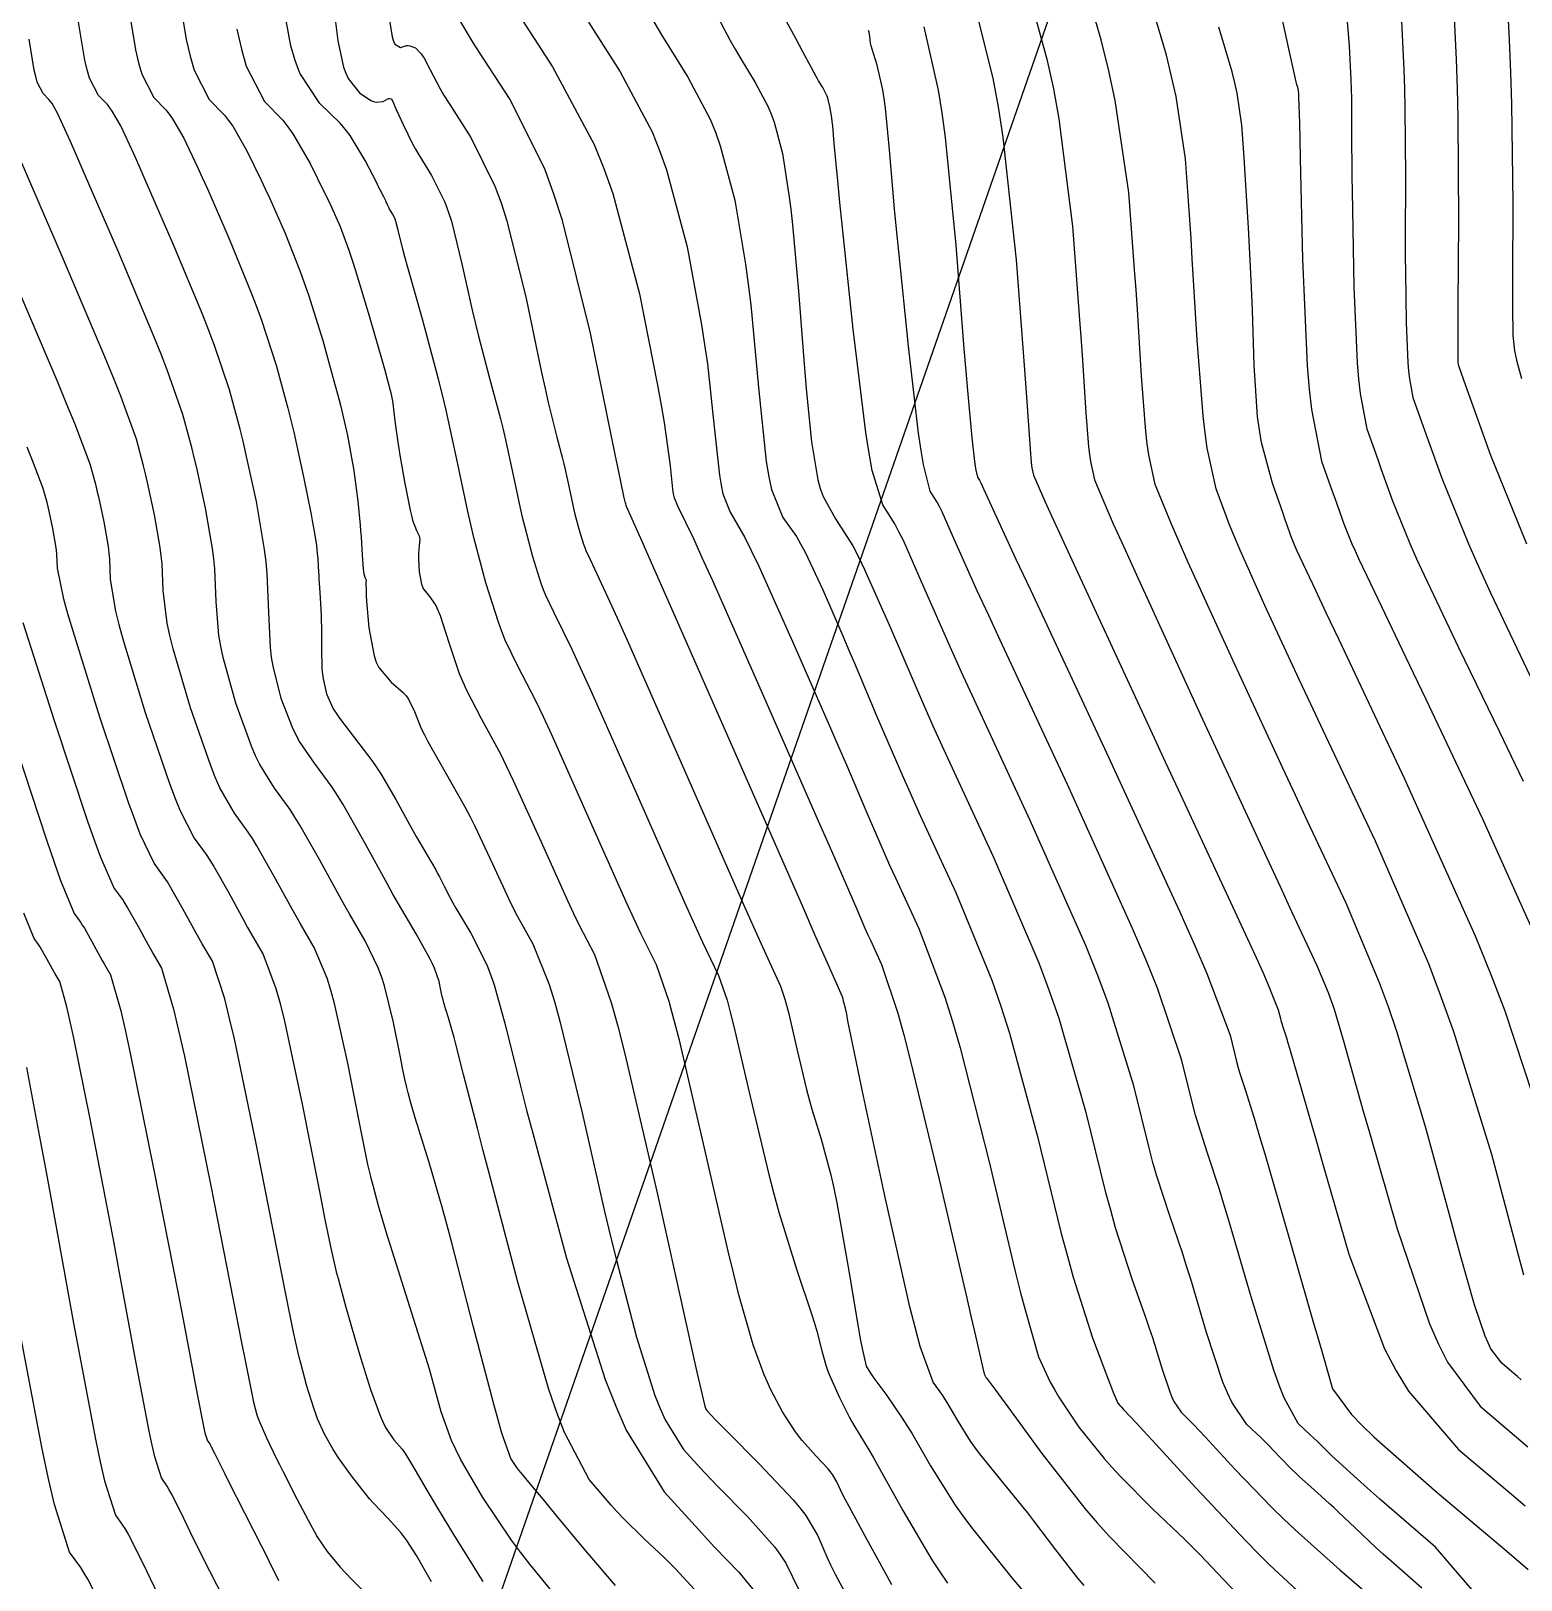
# Model space of a CAD drawing. Header units: metres. Extents: x 837476 to 838477, y 1189012 to 1191014.
# Drawn here: x 837744 to 837809.7, y 1189454.4 to 1189522.6 of the extents above; entities that cross this region are included whole.
import ezdxf

# ---------------------------------------------------------------- set-up
doc = ezdxf.new("R2010")
doc.units = ezdxf.units.M
doc.header["$LTSCALE"] = 0.3
for name, color, linetype in [('COTAS 10', 1, 'Continuous'), ('COTAS INT', 252, 'Continuous'), ('VIA2', 121, 'Continuous')]:
    doc.layers.add(name, color=color, linetype=linetype)

msp = doc.modelspace()

# ---------------------------------------------------------------- linework, layer by layer
at = {"layer": 'COTAS 10'}
for points in [[(837808.851, 1189528.005), (837809.156, 1189522.195), (837809.211, 1189520.748), (837809.255, 1189519.372), (837809.308, 1189514.987), (837809.292, 1189511.706), (837809.292, 1189511.025), (837809.293, 1189510.444), (837809.312, 1189509.167), (837809.388, 1189508.491), (837809.426, 1189508.289), (837809.471, 1189508.08), (837809.693, 1189507.271)], [(837781.959, 1189454.142), (837781.746, 1189454.53), (837780.868, 1189456.13), (837780.078, 1189457.589), (837779.92, 1189457.888), (837779.789, 1189458.142), (837779.536, 1189458.681), (837779.346, 1189459.001), (837779.255, 1189459.118), (837779.147, 1189459.246), (837778.619, 1189459.806), (837778.003, 1189460.495), (837777.841, 1189460.703), (837777.682, 1189460.919), (837777.136, 1189461.763), (837776.621, 1189462.758), (837776.481, 1189463.069), (837776.342, 1189463.396), (837775.848, 1189464.706), (837775.217, 1189466.922), (837774.992, 1189467.82), (837774.743, 1189468.842), (837773.662, 1189473.56), (837772.599, 1189478.13), (837772.363, 1189479.057), (837772.151, 1189479.839), (837771.596, 1189481.443), (837770.903, 1189482.824), (837770.605, 1189483.465), (837770.261, 1189484.219), (837768.633, 1189487.875), (837766.975, 1189491.581), (837766.612, 1189492.366), (837766.291, 1189493.048), (837765.476, 1189494.638), (837764.931, 1189495.749), (837764.779, 1189496.128), (837764.627, 1189496.539), (837764.077, 1189498.278), (837763.548, 1189500.271), (837763.411, 1189500.841), (837763.276, 1189501.418), (837762.822, 1189503.568), (837762.323, 1189505.876), (837762.161, 1189506.553), (837761.989, 1189507.246), (837761.28, 1189509.887), (837760.641, 1189512.168), (837760.513, 1189512.634), (837760.406, 1189513.029), (837760.194, 1189513.859), (837760.114, 1189514.183), (837760.089, 1189514.259), (837760.063, 1189514.329), (837759.962, 1189514.532), (837759.864, 1189514.691), (837759.839, 1189514.734), (837759.816, 1189514.776), (837759.744, 1189514.922), (837759.682, 1189515.057), (837759.666, 1189515.092), (837759.592, 1189515.24), (837759.431, 1189515.557), (837759.349, 1189515.719), (837759.252, 1189515.913), (837758.764, 1189516.879), (837758.097, 1189517.978), (837757.886, 1189518.255), (837757.663, 1189518.521), (837756.764, 1189519.384), (837755.889, 1189520.719), (837755.682, 1189521.282), (837755.49, 1189521.929), (837754.922, 1189524.965)], [(837768.591, 1189522.97), (837769.991, 1189520.775), (837771.398, 1189518.136), (837771.731, 1189517.319), (837772.038, 1189516.465), (837772.942, 1189513.069), (837773.576, 1189509.64), (837773.714, 1189508.765), (837773.836, 1189507.922), (837774.138, 1189505.147), (837774.364, 1189503.011), (837774.438, 1189502.571), (837774.516, 1189502.196), (837774.84, 1189501.391), (837775.486, 1189500.266), (837775.768, 1189499.691), (837776.095, 1189499.001), (837777.646, 1189495.554), (837779.26, 1189491.867), (837779.626, 1189491.025), (837779.957, 1189490.26), (837780.858, 1189488.146), (837781.617, 1189486.386), (837781.858, 1189485.845), (837782.113, 1189485.28), (837783.144, 1189483.046), (837784.3, 1189480.019), (837784.634, 1189478.953), (837784.974, 1189477.79), (837786.25, 1189472.767), (837787.383, 1189468.005), (837787.632, 1189467.006), (837787.854, 1189466.145), (837788.425, 1189464.189), (837788.933, 1189463.073), (837789.117, 1189462.742), (837789.318, 1189462.402), (837790.199, 1189461.093), (837791.306, 1189459.708), (837791.65, 1189459.319), (837792.01, 1189458.927), (837793.445, 1189457.495), (837794.863, 1189456.137), (837795.212, 1189455.792), (837795.541, 1189455.461), (837796.574, 1189454.379), (837797.412, 1189453.488)], [(837783.362, 1189522.754), (837784.003, 1189519.969), (837784.161, 1189518.975), (837784.31, 1189517.885), (837784.778, 1189513.147), (837785.135, 1189508.58), (837785.215, 1189507.599), (837785.287, 1189506.74), (837785.476, 1189504.661), (837785.598, 1189503.617), (837785.627, 1189503.41), (837785.655, 1189503.24), (837785.738, 1189502.922), (837785.822, 1189502.789), (837785.85, 1189502.735), (837785.88, 1189502.673), (837786.006, 1189502.388), (837786.908, 1189500.435), (837787.427, 1189499.322), (837788.062, 1189497.961), (837791.331, 1189490.98), (837794.63, 1189483.811), (837795.286, 1189482.332), (837795.829, 1189481.072), (837796.859, 1189478.348), (837797.145, 1189477.187), (837797.219, 1189476.913), (837797.291, 1189476.659), (837797.532, 1189475.912), (837797.966, 1189474.542), (837798.16, 1189473.895), (837798.385, 1189473.132), (837799.464, 1189469.411), (837800.538, 1189465.669), (837800.761, 1189464.894), (837800.952, 1189464.231), (837801.37, 1189462.778), (837802.202, 1189461.642), (837802.654, 1189461.179), (837803.201, 1189460.652), (837805.976, 1189458.211), (837808.852, 1189455.786), (837809.463, 1189455.268), (837809.994, 1189454.817)], [(837810.621, 1189474.421), (837808.976, 1189479.411), (837808.355, 1189481.013), (837807.662, 1189482.71), (837804.56, 1189489.631), (837801.659, 1189495.76), (837801.092, 1189496.957), (837800.628, 1189497.938), (837799.809, 1189499.675), (837799.676, 1189499.974), (837799.645, 1189500.048), (837799.616, 1189500.119), (837799.535, 1189500.34), (837799.371, 1189500.816), (837799.29, 1189501.047), (837799.194, 1189501.321), (837798.719, 1189502.667), (837798.246, 1189504.454), (837798.15, 1189505.006), (837798.071, 1189505.581), (837797.912, 1189507.866), (837797.84, 1189510.283), (837797.814, 1189510.942), (837797.787, 1189511.597), (837797.668, 1189513.929), (837797.541, 1189516.021), (837797.509, 1189516.526), (837797.478, 1189516.999), (837797.376, 1189518.435), (837797.164, 1189519.842), (837797.064, 1189520.296), (837796.946, 1189520.777), (837796.368, 1189522.748)], [(837769.782, 1189454.11), (837768.387, 1189455.736), (837767.179, 1189457.213), (837766.91, 1189457.539), (837766.669, 1189457.829), (837766.036, 1189458.58), (837765.631, 1189459.068), (837765.534, 1189459.193), (837765.444, 1189459.313), (837765.172, 1189459.709), (837764.78, 1189460.827), (837764.614, 1189461.403), (837764.422, 1189462.093), (837763.524, 1189465.548), (837762.58, 1189469.21), (837762.36, 1189470.032), (837762.159, 1189470.771), (837761.581, 1189472.745), (837761.18, 1189474.009), (837761.09, 1189474.299), (837761.008, 1189474.564), (837760.789, 1189475.306), (837760.649, 1189475.816), (837760.618, 1189475.935), (837760.591, 1189476.043), (837760.518, 1189476.353), (837760.41, 1189476.895), (837760.36, 1189477.15), (837760.3, 1189477.45), (837760.013, 1189478.911), (837759.61, 1189480.531), (837759.478, 1189480.932), (837759.338, 1189481.311), (837758.759, 1189482.508), (837758.065, 1189483.699), (837757.852, 1189484.074), (837757.631, 1189484.47), (837756.759, 1189486.065), (837755.888, 1189487.6), (837755.667, 1189487.958), (837755.455, 1189488.287), (837754.764, 1189489.234), (837754.118, 1189490.268), (837753.934, 1189490.652), (837753.748, 1189491.079), (837753.061, 1189492.974), (837752.501, 1189494.982), (837752.396, 1189495.481), (837752.312, 1189495.954), (837752.191, 1189497.453), (837752.132, 1189498.895), (837752.088, 1189499.332), (837752.031, 1189499.786), (837751.727, 1189501.56), (837751.342, 1189503.336), (837751.234, 1189503.792), (837751.127, 1189504.231), (837750.736, 1189505.683), (837750.059, 1189507.608), (837749.77, 1189508.344), (837749.438, 1189509.169), (837747.874, 1189512.884), (837746.341, 1189516.426), (837746.029, 1189517.142), (837745.764, 1189517.744), (837745.212, 1189518.96), (837744.971, 1189519.379), (837744.902, 1189519.477), (837744.832, 1189519.568), (837744.572, 1189519.832), (837744.316, 1189520.329), (837744.248, 1189520.567), (837744.182, 1189520.848), (837743.956, 1189522.223)], [(837743.08, 1189491.956), (837744.726, 1189486.951), (837745.062, 1189485.969), (837745.346, 1189485.164), (837745.939, 1189483.715), (837746.217, 1189483.334), (837746.302, 1189483.201), (837746.391, 1189483.057), (837746.742, 1189482.44), (837747.092, 1189481.798), (837747.181, 1189481.639), (837747.267, 1189481.488), (837747.546, 1189481.009), (837747.995, 1189479.43), (837748.187, 1189478.586), (837748.409, 1189477.565), (837749.457, 1189472.407), (837750.507, 1189467.045), (837750.73, 1189465.895), (837750.924, 1189464.89), (837751.379, 1189462.471), (837751.606, 1189461.272), (837751.656, 1189461.035), (837751.701, 1189460.841), (837751.815, 1189460.485), (837751.912, 1189460.345), (837751.945, 1189460.286), (837751.981, 1189460.22), (837752.136, 1189459.908), (837752.442, 1189459.288), (837752.574, 1189459.026), (837752.726, 1189458.726), (837753.445, 1189457.319), (837754.193, 1189455.85), (837754.363, 1189455.512), (837754.517, 1189455.203), (837754.941, 1189454.332)]]:
    msp.add_lwpolyline(points, dxfattribs=at)
at = {"layer": 'COTAS INT'}
for points in [[(837797.709, 1189529.687), (837799.434, 1189521.79), (837799.753, 1189520.333), (837799.767, 1189520.282), (837799.773, 1189520.262), (837799.78, 1189520.241), (837799.811, 1189520.143), (837799.841, 1189520.041), (837799.847, 1189520.015), (837799.852, 1189519.992), (837799.863, 1189519.918), (837799.869, 1189519.844), (837799.87, 1189519.819), (837799.872, 1189519.793), (837799.878, 1189519.683), (837799.909, 1189518.514), (837799.926, 1189517.819), (837799.947, 1189516.963), (837800.051, 1189512.531), (837800.257, 1189507.833), (837800.342, 1189506.808), (837800.438, 1189505.904), (837800.886, 1189503.636), (837801.355, 1189502.308), (837801.466, 1189501.996), (837801.568, 1189501.708), (837801.867, 1189500.869), (837802.222, 1189499.996), (837802.36, 1189499.685), (837802.514, 1189499.346), (837803.217, 1189497.872), (837804.443, 1189495.325), (837804.928, 1189494.308), (837805.476, 1189493.156), (837807.983, 1189487.872), (837810.506, 1189482.262)], [(837809.682, 1189463.166), (837809.512, 1189463.313), (837809.35, 1189463.453), (837808.825, 1189463.901), (837808.35, 1189464.539), (837808.219, 1189464.8), (837808.088, 1189465.096), (837807.62, 1189466.471), (837807.009, 1189468.646), (837806.788, 1189469.448), (837806.545, 1189470.336), (837805.482, 1189474.264), (837804.207, 1189478.514), (837803.832, 1189479.606), (837803.446, 1189480.66), (837801.969, 1189484.159), (837800.265, 1189487.782), (837799.736, 1189488.915), (837799.183, 1189490.104), (837796.977, 1189494.865), (837795.012, 1189499.173), (837794.611, 1189500.076), (837794.271, 1189500.853), (837793.559, 1189502.611), (837793.279, 1189503.913), (837793.212, 1189504.401), (837793.149, 1189504.945), (837792.957, 1189507.373), (837792.773, 1189510.313), (837792.715, 1189511.179), (837792.653, 1189512.068), (837792.402, 1189515.469), (837791.796, 1189519.519), (837791.511, 1189520.819), (837791.174, 1189522.195), (837789.531, 1189527.806)], [(837787.475, 1189526.122), (837788.792, 1189521.344), (837789.074, 1189520.027), (837789.321, 1189518.712), (837789.915, 1189513.985), (837790.225, 1189509.859), (837790.293, 1189508.923), (837790.353, 1189508.076), (837790.505, 1189505.765), (837790.623, 1189504.261), (837790.662, 1189503.924), (837790.704, 1189503.622), (837790.878, 1189502.817), (837791.712, 1189500.875), (837792.171, 1189499.856), (837792.728, 1189498.629), (837795.561, 1189492.46), (837798.46, 1189486.186), (837799.059, 1189484.893), (837799.569, 1189483.793), (837800.674, 1189481.423), (837801.179, 1189480.226), (837801.311, 1189479.865), (837801.439, 1189479.492), (837801.875, 1189478.038), (837802.485, 1189475.843), (837802.724, 1189475.002), (837802.992, 1189474.06), (837804.213, 1189469.819), (837805.636, 1189465.64), (837806.033, 1189464.738), (837806.43, 1189463.945), (837807.875, 1189462.004), (837809.472, 1189460.643), (837809.966, 1189460.217)], [(837809.927, 1189499.98), (837808.34, 1189503.884), (837807.156, 1189507.197), (837806.928, 1189507.833), (837806.913, 1189507.912), (837806.91, 1189507.943), (837806.907, 1189507.979), (837806.9, 1189508.146), (837806.903, 1189509.192), (837806.906, 1189509.783), (837806.91, 1189510.504), (837806.934, 1189514.197), (837806.903, 1189518.768), (837806.873, 1189520.043), (837806.833, 1189521.322), (837806.608, 1189525.976)], [(837750.286, 1189525.779), (837750.874, 1189522.204), (837751.046, 1189521.474), (837751.221, 1189520.856), (837751.887, 1189519.564), (837752.563, 1189518.876), (837752.744, 1189518.64), (837752.924, 1189518.385), (837753.552, 1189517.297), (837754.181, 1189516.004), (837754.361, 1189515.62), (837754.542, 1189515.223), (837755.218, 1189513.696), (837755.895, 1189511.991), (837756.077, 1189511.483), (837756.257, 1189510.96), (837756.889, 1189508.94), (837757.431, 1189507.009), (837757.555, 1189506.542), (837757.667, 1189506.103), (837757.976, 1189504.763), (837758.189, 1189503.619), (837758.239, 1189503.304), (837758.287, 1189502.99), (837758.43, 1189501.865), (837758.535, 1189500.82), (837758.558, 1189500.557), (837758.579, 1189500.305), (837758.634, 1189499.489), (837758.676, 1189498.884), (837758.689, 1189498.765), (837758.702, 1189498.667), (837758.754, 1189498.486), (837758.793, 1189498.427), (837758.798, 1189498.405), (837758.801, 1189498.381), (837758.793, 1189498.276), (837758.798, 1189497.9), (837758.81, 1189497.705), (837758.826, 1189497.471), (837758.923, 1189496.298), (837759.15, 1189495.061), (837759.248, 1189494.786), (837759.362, 1189494.541), (837759.902, 1189493.903), (837760.448, 1189493.434), (837760.567, 1189493.295), (837760.671, 1189493.153), (837760.926, 1189492.608), (837761.231, 1189491.858), (837761.367, 1189491.586), (837761.524, 1189491.286), (837762.276, 1189489.97), (837763.141, 1189488.435), (837763.37, 1189487.997), (837763.595, 1189487.553), (837764.366, 1189485.903), (837765.09, 1189484.336), (837765.283, 1189483.944), (837765.474, 1189483.572), (837766.139, 1189482.38), (837766.866, 1189480.586), (837767.095, 1189479.834), (837767.337, 1189478.971), (837768.313, 1189474.934), (837769.324, 1189470.523), (837769.587, 1189469.425), (837769.843, 1189468.38), (837770.709, 1189465.053), (837771.526, 1189462.48), (837771.751, 1189461.912), (837771.975, 1189461.405), (837772.781, 1189460.096), (837773.702, 1189459.095), (837773.998, 1189458.783), (837774.312, 1189458.456), (837775.598, 1189457.15), (837776.799, 1189455.801), (837777.06, 1189455.448), (837777.29, 1189455.103), (837777.863, 1189453.928)], [(837809.796, 1189467.788), (837809.567, 1189468.666), (837808.388, 1189473.092), (837806.716, 1189478.5), (837806.177, 1189479.997), (837805.605, 1189481.493), (837803.264, 1189486.895), (837800.962, 1189491.771), (837800.414, 1189492.936), (837799.906, 1189494.021), (837798.393, 1189497.27), (837797.297, 1189499.716), (837797.051, 1189500.295), (837796.831, 1189500.83), (837796.241, 1189502.406), (837795.854, 1189504.203), (837795.761, 1189504.878), (837795.674, 1189505.629), (837795.41, 1189508.982), (837795.193, 1189512.549), (837795.136, 1189513.435), (837795.08, 1189514.277), (837794.889, 1189516.952), (837794.477, 1189519.692), (837794.281, 1189520.576), (837794.051, 1189521.514), (837792.925, 1189525.352)], [(837748.176, 1189524.594), (837748.644, 1189521.752), (837748.78, 1189521.172), (837748.92, 1189520.681), (837749.449, 1189519.653), (837749.986, 1189519.107), (837750.13, 1189518.919), (837750.273, 1189518.716), (837750.772, 1189517.851), (837751.376, 1189516.584), (837751.583, 1189516.127), (837751.809, 1189515.624), (837752.77, 1189513.425), (837753.742, 1189511.05), (837753.975, 1189510.437), (837754.191, 1189509.842), (837754.838, 1189507.854), (837755.353, 1189505.968), (837755.486, 1189505.438), (837755.615, 1189504.904), (837756.046, 1189502.946), (837756.379, 1189501.278), (837756.446, 1189500.927), (837756.502, 1189500.623), (837756.614, 1189499.928), (837756.651, 1189499.551), (837756.66, 1189499.45), (837756.668, 1189499.349), (837756.69, 1189498.994), (837756.716, 1189498.57), (837756.725, 1189498.426), (837756.736, 1189498.27), (837756.783, 1189497.613), (837756.823, 1189496.828), (837756.829, 1189496.592), (837756.834, 1189496.348), (837756.832, 1189495.4), (837756.857, 1189494.482), (837756.878, 1189494.257), (837756.905, 1189494.044), (837757.053, 1189493.381), (837757.357, 1189492.731), (837757.483, 1189492.526), (837757.626, 1189492.31), (837758.294, 1189491.442), (837759.05, 1189490.455), (837759.249, 1189490.165), (837759.444, 1189489.867), (837760.112, 1189488.728), (837760.712, 1189487.631), (837760.864, 1189487.359), (837761.01, 1189487.1), (837761.486, 1189486.28), (837761.866, 1189485.627), (837761.952, 1189485.473), (837762.028, 1189485.331), (837762.233, 1189484.917), (837762.504, 1189484.394), (837762.622, 1189484.184), (837762.759, 1189483.945), (837763.41, 1189482.848), (837764.114, 1189481.45), (837764.284, 1189481.021), (837764.443, 1189480.575), (837764.929, 1189478.816), (837765.597, 1189476.098), (837765.871, 1189475.047), (837766.184, 1189473.867), (837767.633, 1189468.529), (837769.328, 1189463.19), (837769.794, 1189462.01), (837770.26, 1189460.96), (837771.933, 1189458.242), (837773.45, 1189456.558), (837773.817, 1189456.159), (837774.161, 1189455.789), (837775.215, 1189454.694), (837776.026, 1189453.71)], [(837785.418, 1189524.438), (837786.41, 1189520.493), (837786.638, 1189519.235), (837786.846, 1189517.905), (837787.428, 1189512.502), (837787.798, 1189507.65), (837787.872, 1189506.666), (837787.933, 1189505.84), (837788.053, 1189504.156), (837788.098, 1189503.577), (837788.113, 1189503.448), (837788.129, 1189503.332), (837788.196, 1189503.022), (837788.704, 1189501.87), (837788.998, 1189501.223), (837789.359, 1189500.433), (837791.217, 1189496.396), (837793.422, 1189491.632), (837794.002, 1189490.384), (837794.568, 1189489.167), (837796.501, 1189485.028), (837798.004, 1189481.779), (837798.299, 1189481.123), (837798.542, 1189480.573), (837798.981, 1189479.464), (837799.074, 1189479.088), (837799.098, 1189478.999), (837799.121, 1189478.916), (837799.2, 1189478.674), (837799.34, 1189478.23), (837799.403, 1189478.02), (837799.476, 1189477.772), (837799.826, 1189476.566), (837800.427, 1189474.478), (837800.659, 1189473.675), (837800.919, 1189472.775), (837802.093, 1189468.712), (837803.661, 1189464.534), (837804.169, 1189463.562), (837804.709, 1189462.669), (837806.925, 1189460.108), (837809.246, 1189458.141), (837809.852, 1189457.622)], [(837804.364, 1189523.947), (837804.513, 1189520.873), (837804.539, 1189520.029), (837804.559, 1189519.186), (837804.58, 1189516.167), (837804.572, 1189513.353), (837804.575, 1189512.64), (837804.58, 1189511.955), (837804.614, 1189509.722), (837804.69, 1189507.973), (837804.72, 1189507.593), (837804.755, 1189507.26), (837804.914, 1189506.434), (837805.222, 1189505.567), (837805.35, 1189505.208), (837805.497, 1189504.796), (837806.182, 1189502.879), (837807.359, 1189499.985), (837807.815, 1189498.958), (837808.328, 1189497.833), (837810.654, 1189492.952)], [(837773.266, 1189453.935), (837772.426, 1189454.84), (837772.188, 1189455.084), (837771.946, 1189455.326), (837771.051, 1189456.173), (837770.123, 1189457.078), (837769.86, 1189457.355), (837769.595, 1189457.644), (837768.62, 1189458.785), (837767.536, 1189460.857), (837767.202, 1189461.732), (837766.855, 1189462.739), (837765.48, 1189467.467), (837764.221, 1189472.266), (837763.946, 1189473.318), (837763.704, 1189474.25), (837763.095, 1189476.616), (837762.75, 1189477.962), (837762.674, 1189478.251), (837762.606, 1189478.503), (837762.432, 1189479.112), (837762.328, 1189479.439), (837762.305, 1189479.515), (837762.284, 1189479.583), (837762.227, 1189479.776), (837762.191, 1189479.908), (837762.183, 1189479.939), (837762.175, 1189479.967), (837762.157, 1189480.047), (837762.129, 1189480.188), (837762.115, 1189480.254), (837762.1, 1189480.331), (837762.025, 1189480.71), (837761.814, 1189481.309), (837761.712, 1189481.525), (837761.592, 1189481.764), (837761.001, 1189482.808), (837760.224, 1189484.141), (837759.986, 1189484.561), (837759.739, 1189485.004), (837758.763, 1189486.79), (837757.787, 1189488.509), (837757.54, 1189488.91), (837757.303, 1189489.278), (837756.529, 1189490.338), (837755.872, 1189491.289), (837755.708, 1189491.589), (837755.553, 1189491.905), (837755.057, 1189493.178), (837754.704, 1189494.596), (837754.639, 1189495.004), (837754.588, 1189495.418), (837754.52, 1189496.966), (837754.449, 1189498.684), (837754.397, 1189499.205), (837754.329, 1189499.745), (837753.967, 1189501.858), (837753.508, 1189503.974), (837753.38, 1189504.516), (837753.252, 1189505.039), (837752.787, 1189506.769), (837752.125, 1189508.725), (837751.872, 1189509.39), (837751.59, 1189510.11), (837750.322, 1189513.154), (837749.075, 1189516.025), (837748.806, 1189516.635), (837748.57, 1189517.164), (837747.992, 1189518.406), (837747.622, 1189519.047), (837747.516, 1189519.198), (837747.409, 1189519.337), (837747.01, 1189519.743), (837746.618, 1189520.505), (837746.514, 1189520.869), (837746.413, 1189521.3), (837746.066, 1189523.408)], [(837757.38, 1189523.549), (837757.556, 1189522.144), (837757.807, 1189520.985), (837757.904, 1189520.724), (837758.013, 1189520.49), (837758.504, 1189519.86), (837759.01, 1189519.521), (837759.129, 1189519.469), (837759.238, 1189519.437), (837759.552, 1189519.472), (837759.762, 1189519.585), (837759.805, 1189519.6), (837759.841, 1189519.609), (837759.919, 1189519.583), (837760.02, 1189519.368), (837760.071, 1189519.257), (837760.131, 1189519.123), (837760.432, 1189518.454), (837760.847, 1189517.614), (837760.98, 1189517.372), (837761.12, 1189517.127), (837761.689, 1189516.207), (837762.27, 1189515.038), (837762.417, 1189514.635), (837762.559, 1189514.197), (837763.023, 1189512.33), (837763.469, 1189510.284), (837763.599, 1189509.734), (837763.732, 1189509.19), (837764.238, 1189507.286), (837764.717, 1189505.5), (837764.834, 1189505.031), (837764.944, 1189504.573), (837765.281, 1189503.012), (837765.588, 1189501.558), (837765.679, 1189501.167), (837765.772, 1189500.782), (837766.13, 1189499.434), (837766.502, 1189498.257), (837766.605, 1189497.98), (837766.707, 1189497.724), (837767.076, 1189496.972), (837767.865, 1189495.354), (837768.233, 1189494.551), (837768.666, 1189493.595), (837770.766, 1189488.861), (837772.846, 1189484.161), (837773.266, 1189483.226), (837773.618, 1189482.45), (837774.325, 1189480.974), (837774.7, 1189479.891), (837774.842, 1189479.363), (837775.002, 1189478.737), (837775.72, 1189475.651), (837776.538, 1189472.209), (837776.761, 1189471.357), (837776.983, 1189470.55), (837777.771, 1189468.002), (837778.415, 1189466.081), (837778.545, 1189465.668), (837778.654, 1189465.308), (837778.876, 1189464.441), (837779.045, 1189463.812), (837779.121, 1189463.601), (837779.21, 1189463.375), (837779.637, 1189462.429), (837780.085, 1189461.536), (837780.187, 1189461.344), (837780.28, 1189461.175), (837780.536, 1189460.762), (837780.947, 1189460.091), (837781.138, 1189459.76), (837781.363, 1189459.365), (837782.45, 1189457.413), (837783.727, 1189455.243), (837784.07, 1189454.712), (837784.41, 1189454.21)], [(837759.789, 1189523.325), (837759.954, 1189522.318), (837760.009, 1189522.137), (837760.068, 1189521.999), (837760.317, 1189521.855), (837760.585, 1189521.933), (837760.657, 1189521.935), (837760.728, 1189521.928), (837760.973, 1189521.831), (837761.218, 1189521.589), (837761.288, 1189521.491), (837761.359, 1189521.379), (837761.625, 1189520.861), (837762.065, 1189520.035), (837762.246, 1189519.729), (837762.453, 1189519.389), (837763.415, 1189517.883), (837764.476, 1189515.747), (837764.745, 1189515.011), (837765.004, 1189514.212), (837765.852, 1189510.801), (837766.532, 1189507.539), (837766.685, 1189506.833), (837766.823, 1189506.213), (837767.196, 1189504.685), (837767.446, 1189503.754), (837767.507, 1189503.509), (837767.564, 1189503.27), (837767.74, 1189502.456), (837767.9, 1189501.698), (837767.947, 1189501.494), (837767.996, 1189501.293), (837768.182, 1189500.59), (837768.377, 1189499.976), (837768.43, 1189499.832), (837768.484, 1189499.698), (837768.676, 1189499.306), (837769.44, 1189497.66), (837769.854, 1189496.736), (837770.356, 1189495.609), (837772.899, 1189489.847), (837775.432, 1189484.102), (837775.927, 1189482.987), (837776.333, 1189482.077), (837777.053, 1189480.506), (837777.248, 1189479.944), (837777.322, 1189479.669), (837777.405, 1189479.344), (837777.778, 1189477.742), (837778.203, 1189475.955), (837778.318, 1189475.512), (837778.434, 1189475.093), (837778.843, 1189473.77), (837779.271, 1189472.193), (837779.399, 1189471.613), (837779.53, 1189470.972), (837780.034, 1189468.14), (837780.476, 1189465.503), (837780.568, 1189464.984), (837780.647, 1189464.557), (837780.821, 1189463.777), (837781.016, 1189463.467), (837781.107, 1189463.335), (837781.215, 1189463.184), (837781.74, 1189462.474), (837782.418, 1189461.489), (837782.623, 1189461.165), (837782.835, 1189460.818), (837783.662, 1189459.379), (837784.744, 1189457.658), (837785.117, 1189457.134), (837785.522, 1189456.589), (837787.248, 1189454.446), (837788.813, 1189452.599)], [(837765.365, 1189523.533), (837767.017, 1189521.005), (837768.842, 1189517.582), (837769.273, 1189516.522), (837769.672, 1189515.414), (837770.844, 1189511.009), (837771.636, 1189506.973), (837771.795, 1189506.098), (837771.928, 1189505.328), (837772.191, 1189503.421), (837772.299, 1189502.403), (837772.334, 1189502.193), (837772.372, 1189502.015), (837772.526, 1189501.631), (837773.218, 1189500.221), (837773.595, 1189499.395), (837774.052, 1189498.38), (837776.371, 1189493.144), (837778.72, 1189487.793), (837779.195, 1189486.705), (837779.596, 1189485.789), (837780.411, 1189483.903), (837780.775, 1189483.06), (837780.891, 1189482.801), (837781.012, 1189482.53), (837781.506, 1189481.46), (837782.222, 1189479.313), (837782.484, 1189478.364), (837782.773, 1189477.26), (837784.048, 1189471.995), (837785.228, 1189466.907), (837785.457, 1189465.916), (837785.644, 1189465.106), (837785.969, 1189463.691), (837786.012, 1189463.5), (837786.021, 1189463.462), (837786.03, 1189463.43), (837786.051, 1189463.37), (837786.073, 1189463.337), (837786.088, 1189463.311), (837786.106, 1189463.282), (837786.113, 1189463.273), (837786.12, 1189463.263), (837786.149, 1189463.226), (837786.54, 1189462.696), (837786.775, 1189462.376), (837787.064, 1189461.98), (837788.566, 1189459.925), (837790.461, 1189457.501), (837790.999, 1189456.873), (837791.543, 1189456.264), (837793.552, 1189454.221)], [(837774.025, 1189523.687), (837774.844, 1189522.154), (837775.055, 1189521.778), (837775.259, 1189521.423), (837775.94, 1189520.314), (837776.511, 1189519.244), (837776.646, 1189518.912), (837776.77, 1189518.566), (837777.137, 1189517.188), (837777.428, 1189515.359), (837777.505, 1189514.727), (837777.58, 1189514.041), (837777.84, 1189511.112), (837778.08, 1189508.099), (837778.143, 1189507.361), (837778.204, 1189506.664), (837778.415, 1189504.49), (837778.7, 1189502.812), (837778.809, 1189502.427), (837778.931, 1189502.077), (837779.479, 1189501.099), (837780.234, 1189499.904), (837780.487, 1189499.416), (837780.758, 1189498.861), (837781.895, 1189496.289), (837783.355, 1189492.911), (837783.83, 1189491.847), (837784.336, 1189490.728), (837786.418, 1189486.22), (837788.432, 1189481.536), (837788.895, 1189480.305), (837789.316, 1189479.103), (837790.494, 1189474.999), (837791.359, 1189471.486), (837791.583, 1189470.656), (837791.8, 1189469.887), (837792.53, 1189467.626), (837793.151, 1189465.89), (837793.3, 1189465.453), (837793.439, 1189465.035), (837793.858, 1189463.681), (837794.203, 1189462.636), (837794.296, 1189462.412), (837794.387, 1189462.216), (837794.708, 1189461.745), (837795.26, 1189461.186), (837795.498, 1189460.934), (837795.773, 1189460.641), (837797.073, 1189459.231), (837798.718, 1189457.528), (837799.211, 1189457.049), (837799.72, 1189456.568), (837801.69, 1189454.803), (837803.373, 1189453.353)], [(837805.309, 1189453.989), (837803.931, 1189455.192), (837803.602, 1189455.487), (837803.295, 1189455.766), (837802.375, 1189456.636), (837801.623, 1189457.361), (837801.423, 1189457.548), (837801.225, 1189457.73), (837800.54, 1189458.338), (837799.91, 1189458.903), (837799.748, 1189459.057), (837799.59, 1189459.21), (837799.064, 1189459.754), (837798.54, 1189460.304), (837798.384, 1189460.46), (837798.223, 1189460.619), (837797.601, 1189461.205), (837796.931, 1189462.19), (837796.739, 1189462.599), (837796.545, 1189463.068), (837795.823, 1189465.256), (837795.123, 1189467.61), (837794.944, 1189468.183), (837794.771, 1189468.722), (837794.198, 1189470.388), (837793.631, 1189472.144), (837793.462, 1189472.742), (837793.288, 1189473.387), (837792.616, 1189476.116), (837791.487, 1189479.759), (837791.025, 1189480.981), (837790.498, 1189482.294), (837788.056, 1189487.807), (837785.578, 1189493.139), (837785.029, 1189494.339), (837784.539, 1189495.419), (837783.265, 1189498.322), (837782.465, 1189500.132), (837782.274, 1189500.522), (837782.096, 1189500.866), (837781.565, 1189501.707), (837781.093, 1189503.215), (837780.953, 1189503.979), (837780.808, 1189504.892), (837780.252, 1189509.443), (837779.77, 1189514.061), (837779.672, 1189515.018), (837779.59, 1189515.835), (837779.422, 1189517.623), (837779.353, 1189518.407), (837779.333, 1189518.59), (837779.312, 1189518.759), (837779.234, 1189519.248), (837779.136, 1189519.617), (837779.103, 1189519.709), (837779.067, 1189519.798), (837778.914, 1189520.084), (837778.732, 1189520.38), (837778.678, 1189520.475), (837778.621, 1189520.576), (837778.402, 1189520.986), (837778.042, 1189521.665), (837777.897, 1189521.936), (837777.732, 1189522.242), (837776.971, 1189523.644)], [(837753.105, 1189522.656), (837753.312, 1189521.776), (837753.523, 1189521.032), (837754.326, 1189519.474), (837755.14, 1189518.646), (837755.359, 1189518.362), (837755.575, 1189518.053), (837756.332, 1189516.742), (837756.987, 1189515.424), (837757.138, 1189515.112), (837757.276, 1189514.822), (837757.666, 1189513.966), (837758.047, 1189512.931), (837758.179, 1189512.529), (837758.323, 1189512.077), (837758.94, 1189510.026), (837759.509, 1189508.05), (837759.623, 1189507.646), (837759.719, 1189507.303), (837759.907, 1189506.58), (837759.974, 1189506.189), (837759.993, 1189506.055), (837760.012, 1189505.911), (837760.084, 1189505.297), (837760.194, 1189504.473), (837760.236, 1189504.196), (837760.285, 1189503.897), (837760.503, 1189502.642), (837760.737, 1189501.477), (837760.795, 1189501.235), (837760.85, 1189501.029), (837761.023, 1189500.575), (837761.134, 1189500.339), (837761.151, 1189500.269), (837761.161, 1189500.198), (837761.144, 1189499.924), (837761.108, 1189499.572), (837761.106, 1189499.451), (837761.107, 1189499.32), (837761.14, 1189498.76), (837761.24, 1189498.218), (837761.283, 1189498.097), (837761.333, 1189497.99), (837761.569, 1189497.71), (837761.874, 1189497.276), (837761.967, 1189497.071), (837762.063, 1189496.829), (837762.442, 1189495.651), (837762.907, 1189494.275), (837763.058, 1189493.909), (837763.218, 1189493.549), (837763.876, 1189492.304), (837764.716, 1189490.741), (837764.991, 1189490.182), (837765.285, 1189489.567), (837766.5, 1189486.889), (837767.675, 1189484.277), (837767.944, 1189483.705), (837768.189, 1189483.198), (837768.867, 1189481.911), (837769.603, 1189479.787), (837769.883, 1189478.751), (837770.196, 1189477.522), (837771.604, 1189471.47), (837772.917, 1189465.567), (837773.17, 1189464.433), (837773.375, 1189463.516), (837773.719, 1189462.009), (837773.751, 1189461.923), (837773.76, 1189461.902), (837773.77, 1189461.881), (837773.803, 1189461.816), (837774.181, 1189461.419), (837774.407, 1189461.189), (837774.685, 1189460.908), (837776.129, 1189459.458), (837777.611, 1189457.886), (837777.913, 1189457.528), (837778.168, 1189457.202), (837778.699, 1189456.304), (837779.091, 1189455.373), (837779.258, 1189455.027), (837779.451, 1189454.642), (837780.359, 1189452.934)], [(837790.433, 1189454.106), (837790.156, 1189454.43), (837789.178, 1189455.68), (837788.214, 1189456.963), (837787.946, 1189457.308), (837787.677, 1189457.648), (837786.698, 1189458.836), (837785.821, 1189459.926), (837785.615, 1189460.203), (837785.425, 1189460.47), (837784.875, 1189461.345), (837784.437, 1189462.1), (837784.318, 1189462.291), (837784.2, 1189462.474), (837783.784, 1189463.07), (837783.212, 1189464.64), (837782.996, 1189465.438), (837782.755, 1189466.393), (837781.679, 1189471.15), (837780.672, 1189475.869), (837780.475, 1189476.8), (837780.314, 1189477.567), (837780.025, 1189478.981), (837779.974, 1189479.279), (837779.961, 1189479.344), (837779.95, 1189479.4), (837779.914, 1189479.539), (837779.884, 1189479.637), (837779.875, 1189479.668), (837779.867, 1189479.7), (837779.835, 1189479.833), (837779.808, 1189479.951), (837779.802, 1189479.976), (837779.796, 1189479.996), (837779.782, 1189480.037), (837779.047, 1189481.703), (837778.588, 1189482.747), (837778.017, 1189484.044), (837772.046, 1189497.623), (837771.475, 1189498.921), (837771.015, 1189499.967), (837770.276, 1189501.64), (837770.26, 1189501.672), (837770.256, 1189501.683), (837770.251, 1189501.695), (837770.235, 1189501.746), (837770.22, 1189501.804), (837770.216, 1189501.821), (837770.212, 1189501.837), (837770.199, 1189501.9), (837770.184, 1189501.967), (837770.174, 1189502.007), (837770.154, 1189502.084), (837769.914, 1189503.235), (837769.771, 1189503.932), (837769.595, 1189504.794), (837768.681, 1189509.272), (837767.45, 1189514.226), (837767.074, 1189515.387), (837766.682, 1189516.457), (837765.141, 1189519.558), (837763.796, 1189521.629), (837763.529, 1189522.049), (837763.307, 1189522.402), (837762.883, 1189523.121)], [(837771.481, 1189522.987), (837771.816, 1189522.408), (837772.966, 1189520.545), (837773.955, 1189518.69), (837774.188, 1189518.116), (837774.404, 1189517.515), (837775.039, 1189515.129), (837775.517, 1189512.307), (837775.633, 1189511.432), (837775.743, 1189510.517), (837776.084, 1189506.873), (837776.429, 1189503.619), (837776.541, 1189502.948), (837776.661, 1189502.378), (837777.154, 1189501.15), (837777.754, 1189500.312), (837777.941, 1189499.987), (837778.137, 1189499.621), (837778.922, 1189497.964), (837779.801, 1189495.94), (837780.057, 1189495.344), (837780.318, 1189494.731), (837781.305, 1189492.389), (837782.46, 1189489.712), (837782.826, 1189488.889), (837783.213, 1189488.03), (837784.781, 1189484.633), (837786.366, 1189480.777), (837786.764, 1189479.629), (837787.145, 1189478.446), (837788.372, 1189473.883), (837789.421, 1189469.611), (837789.689, 1189468.611), (837789.948, 1189467.69), (837790.802, 1189465.027), (837791.455, 1189463.28), (837791.586, 1189462.938), (837791.696, 1189462.657), (837791.914, 1189462.15), (837792.001, 1189462.042), (837792.028, 1189462.011), (837792.056, 1189461.98), (837792.169, 1189461.868), (837792.731, 1189461.269), (837793.042, 1189460.931), (837793.422, 1189460.519), (837795.355, 1189458.41), (837797.545, 1189456.082), (837798.087, 1189455.531), (837798.6, 1189455.022), (837800.216, 1189453.524)], [(837808.032, 1189453.316), (837805.906, 1189455.797), (837803.438, 1189457.934), (837802.91, 1189458.399), (837802.448, 1189458.808), (837801.341, 1189459.828), (837800.706, 1189460.448), (837800.543, 1189460.605), (837800.384, 1189460.756), (837799.856, 1189461.249), (837799.238, 1189462.38), (837799.023, 1189462.933), (837798.789, 1189463.59), (837797.787, 1189466.831), (837796.808, 1189470.185), (837796.588, 1189470.913), (837796.391, 1189471.555), (837795.865, 1189473.15), (837795.461, 1189474.402), (837795.34, 1189474.827), (837795.216, 1189475.287), (837794.738, 1189477.232), (837793.658, 1189480.416), (837793.155, 1189481.656), (837792.564, 1189483.053), (837789.693, 1189489.393), (837786.82, 1189495.55), (837786.228, 1189496.83), (837785.723, 1189497.927), (837784.636, 1189500.355), (837784.172, 1189501.403), (837784.062, 1189501.629), (837783.959, 1189501.827), (837783.651, 1189502.314), (837783.347, 1189503.479), (837783.247, 1189504.104), (837783.139, 1189504.861), (837782.691, 1189508.691), (837782.262, 1189512.869), (837782.167, 1189513.846), (837782.081, 1189514.744), (837781.856, 1189517.338), (837781.674, 1189519.179), (837781.616, 1189519.602), (837781.555, 1189519.988), (837781.306, 1189521.069), (837781.093, 1189521.774), (837781.054, 1189521.922), (837781.025, 1189522.049), (837780.991, 1189522.339), (837780.963, 1189522.53), (837780.936, 1189522.594)], [(837809.781, 1189489.524), (837809.256, 1189490.618), (837808.739, 1189491.693), (837806.935, 1189495.412), (837805.421, 1189498.589), (837805.087, 1189499.322), (837804.79, 1189499.99), (837804.024, 1189501.874), (837803.533, 1189503.252), (837803.408, 1189503.602), (837803.289, 1189503.937), (837802.9, 1189505.035), (837802.596, 1189506.608), (837802.53, 1189507.244), (837802.472, 1189507.966), (837802.329, 1189511.298), (837802.257, 1189514.719), (837802.245, 1189515.497), (837802.235, 1189516.202), (837802.225, 1189518.138), (837802.215, 1189519.605), (837802.205, 1189520.014), (837802.192, 1189520.424), (837802.12, 1189521.918), (837802.018, 1189523.174)], [(837767.642, 1189453.057), (837766.006, 1189455.046), (837765.595, 1189455.583), (837765.203, 1189456.115), (837763.939, 1189457.986), (837762.962, 1189459.68), (837762.752, 1189460.1), (837762.567, 1189460.499), (837762.114, 1189461.762), (837761.73, 1189463.154), (837761.587, 1189463.634), (837761.429, 1189464.155), (837760.731, 1189466.379), (837760.032, 1189468.578), (837759.875, 1189469.084), (837759.733, 1189469.545), (837759.351, 1189470.837), (837759.108, 1189471.724), (837759.054, 1189471.93), (837759.006, 1189472.12), (837758.88, 1189472.66), (837758.691, 1189473.603), (837758.604, 1189474.046), (837758.501, 1189474.568), (837758, 1189477.111), (837757.406, 1189479.753), (837757.245, 1189480.338), (837757.085, 1189480.858), (837756.516, 1189482.208), (837755.905, 1189483.256), (837755.718, 1189483.587), (837755.523, 1189483.935), (837754.756, 1189485.34), (837753.988, 1189486.692), (837753.794, 1189487.007), (837753.608, 1189487.297), (837752.999, 1189488.13), (837752.363, 1189489.247), (837752.159, 1189489.716), (837751.944, 1189490.254), (837751.064, 1189492.771), (837750.298, 1189495.369), (837750.153, 1189495.957), (837750.037, 1189496.49), (837749.862, 1189497.939), (837749.814, 1189499.106), (837749.779, 1189499.46), (837749.733, 1189499.827), (837749.487, 1189501.262), (837749.175, 1189502.699), (837749.088, 1189503.067), (837749.001, 1189503.422), (837748.685, 1189504.598), (837747.992, 1189506.49), (837747.668, 1189507.298), (837747.286, 1189508.228), (837745.427, 1189512.613), (837743.608, 1189516.827)], [(837743.162, 1189511.916), (837745.202, 1189507.13), (837745.612, 1189506.145), (837745.955, 1189505.307), (837746.634, 1189503.512), (837746.876, 1189502.614), (837746.942, 1189502.343), (837747.009, 1189502.062), (837747.247, 1189500.964), (837747.435, 1189499.868), (837747.47, 1189499.587), (837747.497, 1189499.317), (837747.534, 1189498.426), (837747.761, 1189497.025), (837747.909, 1189496.434), (837748.094, 1189495.755), (837749.068, 1189492.567), (837750.139, 1189489.428), (837750.385, 1189488.779), (837750.609, 1189488.226), (837751.234, 1189487.026), (837751.76, 1189486.306), (837751.921, 1189486.056), (837752.089, 1189485.783), (837752.752, 1189484.615), (837753.416, 1189483.401), (837753.584, 1189483.1), (837753.746, 1189482.814), (837754.274, 1189481.908), (837754.831, 1189480.406), (837755.011, 1189479.744), (837755.202, 1189478.975), (837755.987, 1189475.311), (837756.701, 1189471.686), (837756.848, 1189470.942), (837756.973, 1189470.31), (837757.242, 1189468.966), (837757.421, 1189468.196), (837757.49, 1189467.926), (837757.567, 1189467.632), (837757.913, 1189466.367), (837758.324, 1189464.945), (837758.441, 1189464.552), (837758.56, 1189464.16), (837759.002, 1189462.747), (837759.434, 1189461.549), (837759.546, 1189461.292), (837759.655, 1189461.068), (837760.023, 1189460.528), (837760.385, 1189460.113), (837760.491, 1189459.967), (837760.599, 1189459.807), (837761.011, 1189459.118), (837761.529, 1189458.211), (837761.705, 1189457.915), (837761.895, 1189457.598), (837762.695, 1189456.291), (837763.527, 1189454.952), (837763.737, 1189454.615), (837763.937, 1189454.293)], [(837761.688, 1189454.278), (837761.509, 1189454.578), (837761.017, 1189455.432), (837760.598, 1189456.093), (837760.465, 1189456.272), (837760.324, 1189456.449), (837759.752, 1189457.076), (837759.13, 1189457.735), (837758.957, 1189457.934), (837758.783, 1189458.139), (837758.155, 1189458.938), (837757.589, 1189459.733), (837757.455, 1189459.935), (837757.331, 1189460.13), (837756.965, 1189460.771), (837756.663, 1189461.456), (837756.58, 1189461.679), (837756.496, 1189461.917), (837756.195, 1189462.893), (837755.922, 1189463.909), (837755.855, 1189464.171), (837755.793, 1189464.425), (837755.603, 1189465.272), (837755.254, 1189467.017), (837755.092, 1189467.838), (837754.901, 1189468.804), (837753.974, 1189473.512), (837752.999, 1189478.197), (837752.777, 1189479.15), (837752.577, 1189479.953), (837752.031, 1189481.608), (837751.586, 1189482.372), (837751.45, 1189482.613), (837751.308, 1189482.867), (837750.749, 1189483.89), (837750.19, 1189484.874), (837750.048, 1189485.104), (837749.912, 1189485.315), (837749.469, 1189485.922), (837748.854, 1189487.205), (837748.611, 1189487.843), (837748.335, 1189488.602), (837747.072, 1189492.363), (837745.891, 1189496.141), (837745.666, 1189496.911), (837745.486, 1189497.561), (837745.205, 1189498.913), (837745.18, 1189499.528), (837745.161, 1189499.715), (837745.137, 1189499.908), (837745.007, 1189500.666), (837744.842, 1189501.424), (837744.796, 1189501.619), (837744.75, 1189501.806), (837744.584, 1189502.426), (837744.114, 1189503.667), (837743.877, 1189504.245)], [(837743.688, 1189496.528), (837745.076, 1189492.16), (837746.53, 1189487.776), (837746.836, 1189486.906), (837747.1, 1189486.185), (837747.704, 1189484.818), (837748.065, 1189484.325), (837748.175, 1189484.153), (837748.29, 1189483.966), (837748.745, 1189483.165), (837749.2, 1189482.332), (837749.316, 1189482.126), (837749.426, 1189481.93), (837749.789, 1189481.309), (837750.324, 1189479.501), (837750.544, 1189478.556), (837750.795, 1189477.42), (837751.961, 1189471.712), (837753.082, 1189466.015), (837753.305, 1189464.885), (837753.49, 1189463.949), (837753.841, 1189462.184), (837753.993, 1189461.634), (837754.053, 1189461.464), (837754.12, 1189461.286), (837754.426, 1189460.583), (837754.845, 1189459.717), (837754.983, 1189459.438), (837755.13, 1189459.142), (837755.744, 1189457.928), (837756.361, 1189456.765), (837756.51, 1189456.501), (837756.651, 1189456.261), (837757.081, 1189455.603), (837757.664, 1189454.921), (837757.901, 1189454.666), (837758.171, 1189454.383), (837759.417, 1189453.123)], [(837752.532, 1189453.537), (837751.614, 1189455.343), (837751.399, 1189455.771), (837751.202, 1189456.167), (837750.634, 1189457.336), (837750.227, 1189458.154), (837750.132, 1189458.33), (837750.044, 1189458.483), (837749.79, 1189458.85), (837749.491, 1189459.785), (837749.374, 1189460.296), (837749.242, 1189460.917), (837748.645, 1189464.067), (837747.917, 1189468.043), (837747.703, 1189469.183), (837747.484, 1189470.341), (837746.647, 1189474.664), (837745.91, 1189478.289), (837745.754, 1189479.006), (837745.619, 1189479.6), (837745.304, 1189480.709), (837745.107, 1189481.046), (837745.047, 1189481.152), (837744.985, 1189481.264), (837744.738, 1189481.715), (837744.492, 1189482.149), (837744.429, 1189482.25), (837744.37, 1189482.343), (837744.174, 1189482.611), (837743.728, 1189483.72)], [(837743.836, 1189476.92), (837744.461, 1189473.637), (837744.676, 1189472.472), (837744.911, 1189471.196), (837745.911, 1189465.663), (837746.878, 1189460.562), (837747.091, 1189459.557), (837747.28, 1189458.73), (837747.766, 1189457.215), (837748.177, 1189456.621), (837748.319, 1189456.373), (837748.473, 1189456.089), (837749.131, 1189454.763), (837749.788, 1189453.386)], [(837747.162, 1189453.178), (837746.545, 1189454.389), (837746.389, 1189454.663), (837746.238, 1189454.91), (837745.742, 1189455.581), (837745.07, 1189457.674), (837744.808, 1189458.818), (837744.514, 1189460.207), (837743.178, 1189467.259)]]:
    msp.add_lwpolyline(points, dxfattribs=at)
at = {"layer": 'VIA2'}
msp.add_line((837723.495, 1189335.311), (837795.172, 1189541.233), dxfattribs=at)

doc.saveas('drawing.dxf')
